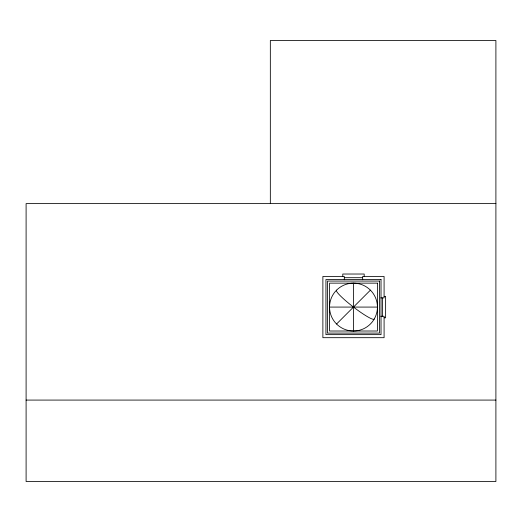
<?xml version="1.0" encoding="UTF-8"?>
<svg xmlns="http://www.w3.org/2000/svg" width="522" height="522" viewBox="0 0 522 522"><rect width="100%" height="100%" fill="white"/><g stroke="black" fill="none" stroke-linecap="round" stroke-linejoin="round"><path stroke-width="0.78" d="M336.559 324.005L370.405 290.154M495.9 203.613L26.1 203.613L26.1 481.512L495.9 481.512L495.9 40.488L270.337 40.488L270.337 203.613M344.305 277.697L362.666 277.697M384.088 296.365L385.621 296.365L385.621 317.794L384.088 317.794M380.721 297.899L384.088 297.899L384.088 276.471L362.666 276.471L362.666 279.766M329.552 307.08L377.419 307.08A23.934 23.934 0 0 0 341.518 286.35A23.934 23.934 0 0 0 341.518 327.809A23.934 23.934 0 0 0 377.419 307.08M380.721 316.26L384.088 316.26L384.088 337.688L322.877 337.688L322.877 276.471L344.305 276.471L344.305 279.766M26.1 400.08L495.9 400.08M382.561 297.899L382.561 316.26M364.193 276.471L364.193 274.024L342.771 274.024L342.771 276.471M353.485 283.146L353.485 331.013M374.209 319.046A23.744 3.008 37.5 0 1 353.485 307.08A23.744 3.008 37.5 0 1 336.559 290.154M381.027 279.538L325.937 279.538L325.937 334.628L381.027 334.628L381.027 279.538M379.501 281.064L327.47 281.064L327.47 333.095L379.501 333.095L379.501 281.064M377.419 283.146L329.552 283.146L329.552 331.013L377.419 331.013L377.419 283.146"/></g></svg>
